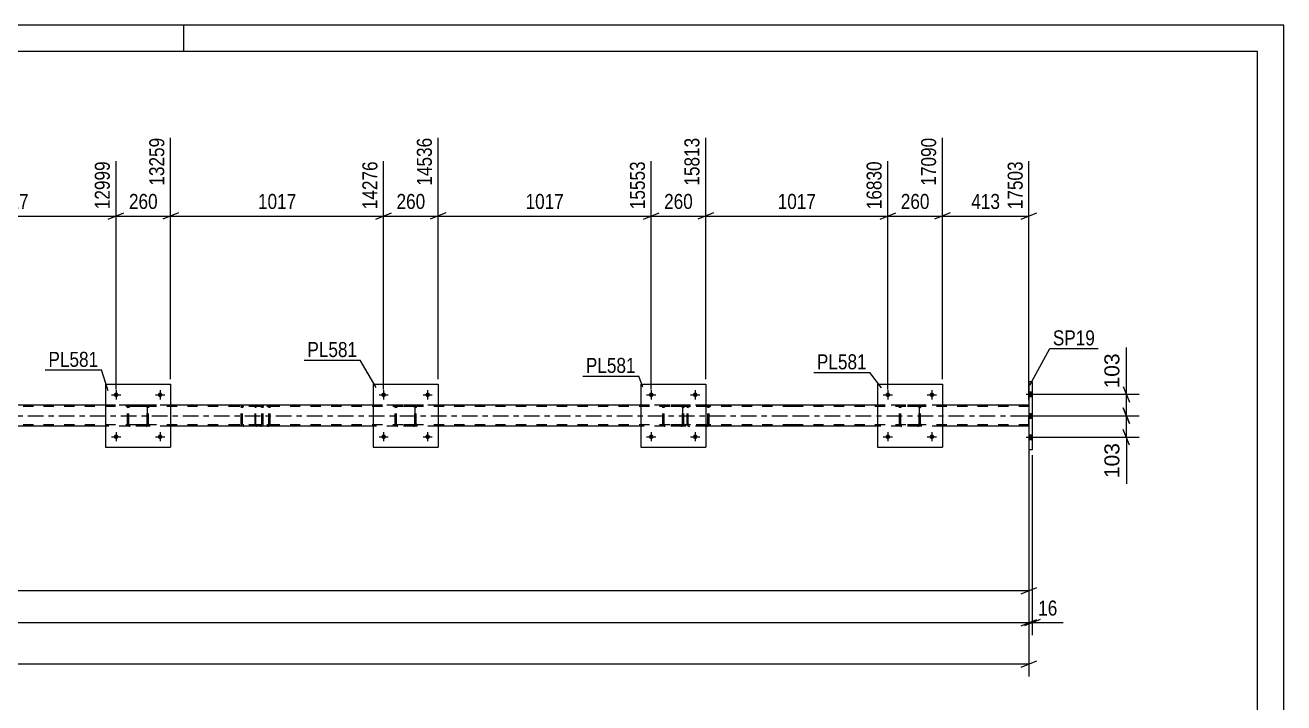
# Model space of a CAD drawing. Header units: millimetres. Extents: x -111 to 730, y -402 to 192.
# Drawn here: x 489.9 to 730.2, y 62.4 to 191.7 of the extents above; entities that cross this region are included whole.
import ezdxf

# ---------------------------------------------------------------- set-up
doc = ezdxf.new("R2010")
doc.units = ezdxf.units.MM
doc.linetypes.add('DXK_LINE_DOT2', pattern=[3.9198, 1.9599, -1.9599])
doc.linetypes.add('DXK_LINE_DOT3', pattern=[5.9187, 2.979, -0.9799, 0.9799, -0.9799])
doc.styles.add('Arial', font='ARIAL.TTF', dxfattribs={"height": 0.2})
doc.styles.add('Arial Narrow', font='ARIALN.TTF', dxfattribs={"height": 0.2})

# ---------------------------------------------------------------- blocks, each defined once
blk = doc.blocks.new('Unknown-200059755-1133')
at = {"color": 5, "linetype": 'Continuous'}
for p, q in [((730.15, 191.75), (-110.85, 191.75)), ((520.15, 186.75), (520.15, 191.75)), ((730.15, -402.25), (730.15, 191.75)), ((725.15, 186.75), (-105.85, 186.75)), ((725.15, -397.25), (725.15, 186.75))]:
    blk.add_line(p, q, dxfattribs=at)
blk = doc.blocks.new('Bolt-200059755-6669 - 6667')
at = {"linetype": 'Continuous'}
for points in [[(507.67, 121.19, -1), (506.79, 121.19, -1)], [(516.07, 121.19, -1), (515.19, 121.19, -1)]]:
    blk.add_hatch(color=1, dxfattribs=at).paths.add_polyline_path(points)
at = {"color": 1, "linetype": 'Continuous'}
for p, q in [((506.35, 121.19), (508.11, 121.19)), ((507.23, 122.07), (507.23, 120.31)), ((514.75, 121.19), (516.51, 121.19)), ((515.63, 122.07), (515.63, 120.31))]:
    blk.add_line(p, q, dxfattribs=at)
blk = doc.blocks.new('Bolt-200059755-6670 - 6667')
at = {"linetype": 'Continuous'}
for points in [[(507.67, 113.19, -1), (506.79, 113.19, -1)], [(516.07, 113.19, -1), (515.19, 113.19, -1)]]:
    blk.add_hatch(color=1, dxfattribs=at).paths.add_polyline_path(points)
at = {"color": 1, "linetype": 'Continuous'}
for p, q in [((506.35, 113.19), (508.11, 113.19)), ((507.23, 114.07), (507.23, 112.31)), ((514.75, 113.19), (516.51, 113.19)), ((515.63, 114.07), (515.63, 112.31))]:
    blk.add_line(p, q, dxfattribs=at)
blk = doc.blocks.new('Bolt-200059755-6673 - 6667')
at = {"linetype": 'Continuous'}
for points in [[(655.01, 121.19, -1), (654.13, 121.19, -1)], [(663.41, 121.19, -1), (662.53, 121.19, -1)]]:
    blk.add_hatch(color=1, dxfattribs=at).paths.add_polyline_path(points)
at = {"color": 1, "linetype": 'Continuous'}
for p, q in [((653.69, 121.19), (655.45, 121.19)), ((654.57, 122.07), (654.57, 120.31)), ((662.09, 121.19), (663.85, 121.19)), ((662.97, 122.07), (662.97, 120.31))]:
    blk.add_line(p, q, dxfattribs=at)
blk = doc.blocks.new('Bolt-200059755-6674 - 6667')
at = {"linetype": 'Continuous'}
for points in [[(655.01, 113.19, -1), (654.13, 113.19, -1)], [(663.41, 113.19, -1), (662.53, 113.19, -1)]]:
    blk.add_hatch(color=1, dxfattribs=at).paths.add_polyline_path(points)
at = {"color": 1, "linetype": 'Continuous'}
for p, q in [((653.69, 113.19), (655.45, 113.19)), ((654.57, 114.07), (654.57, 112.31)), ((662.09, 113.19), (663.85, 113.19)), ((662.97, 114.07), (662.97, 112.31))]:
    blk.add_line(p, q, dxfattribs=at)
blk = doc.blocks.new('Bolt-200059755-6675 - 6667')
at = {"linetype": 'Continuous'}
for points in [[(609.83, 121.19, -1), (608.95, 121.19, -1)], [(618.23, 121.19, -1), (617.35, 121.19, -1)]]:
    blk.add_hatch(color=1, dxfattribs=at).paths.add_polyline_path(points)
at = {"color": 1, "linetype": 'Continuous'}
for p, q in [((608.51, 121.19), (610.27, 121.19)), ((609.39, 122.07), (609.39, 120.31)), ((616.91, 121.19), (618.67, 121.19)), ((617.79, 122.07), (617.79, 120.31))]:
    blk.add_line(p, q, dxfattribs=at)
blk = doc.blocks.new('Bolt-200059755-6676 - 6667')
at = {"linetype": 'Continuous'}
for points in [[(609.83, 113.19, -1), (608.95, 113.19, -1)], [(618.23, 113.19, -1), (617.35, 113.19, -1)]]:
    blk.add_hatch(color=1, dxfattribs=at).paths.add_polyline_path(points)
at = {"color": 1, "linetype": 'Continuous'}
for p, q in [((608.51, 113.19), (610.27, 113.19)), ((609.39, 114.07), (609.39, 112.31)), ((616.91, 113.19), (618.67, 113.19)), ((617.79, 114.07), (617.79, 112.31))]:
    blk.add_line(p, q, dxfattribs=at)
blk = doc.blocks.new('Bolt-200059755-6677 - 6667')
at = {"linetype": 'Continuous'}
for points in [[(558.75, 121.19, -1), (557.87, 121.19, -1)], [(567.15, 121.19, -1), (566.27, 121.19, -1)]]:
    blk.add_hatch(color=1, dxfattribs=at).paths.add_polyline_path(points)
at = {"color": 1, "linetype": 'Continuous'}
for p, q in [((557.43, 121.19), (559.19, 121.19)), ((558.31, 122.07), (558.31, 120.31)), ((565.83, 121.19), (567.59, 121.19)), ((566.71, 122.07), (566.71, 120.31))]:
    blk.add_line(p, q, dxfattribs=at)
blk = doc.blocks.new('Bolt-200059755-6678 - 6667')
at = {"linetype": 'Continuous'}
for points in [[(558.75, 113.19, -1), (557.87, 113.19, -1)], [(567.15, 113.19, -1), (566.27, 113.19, -1)]]:
    blk.add_hatch(color=1, dxfattribs=at).paths.add_polyline_path(points)
at = {"color": 1, "linetype": 'Continuous'}
for p, q in [((557.43, 113.19), (559.19, 113.19)), ((558.31, 114.07), (558.31, 112.31)), ((565.83, 113.19), (567.59, 113.19)), ((566.71, 114.07), (566.71, 112.31))]:
    blk.add_line(p, q, dxfattribs=at)
blk = doc.blocks.new('Part-200059755-6699 - 6667')
at = {"color": 2, "linetype": 'Continuous'}
for p, q in [((505.23, 123.19), (505.23, 111.19)), ((505.23, 123.19), (517.63, 123.19)), ((517.63, 123.19), (517.63, 111.19)), ((505.23, 111.19), (517.63, 111.19))]:
    blk.add_line(p, q, dxfattribs=at)
blk = doc.blocks.new('Part-200059755-6700 - 6667')
at = {"color": 7, "linetype": 'DXK_LINE_DOT2'}
for p, q in [((509.43, 118.71), (509.47, 118.89)), ((509.47, 118.89), (509.43, 118.71)), ((509.43, 115.67), (509.43, 118.71)), ((509.43, 115.67), (509.43, 118.71)), ((509.67, 118.71), (509.69, 118.8)), ((509.67, 115.67), (509.67, 118.71)), ((509.67, 115.67), (509.67, 118.71)), ((509.69, 118.8), (509.74, 118.88)), ((509.73, 119.15), (509.91, 119.19)), ((509.91, 119.19), (509.73, 119.15)), ((509.74, 118.88), (509.82, 118.93)), ((509.82, 118.93), (509.91, 118.95)), ((512.95, 119.19), (509.91, 119.19)), ((512.95, 118.95), (509.91, 118.95)), ((512.95, 119.19), (513.14, 119.15)), ((513.14, 119.15), (512.95, 119.19)), ((512.95, 118.95), (513.04, 118.93)), ((513.04, 118.93), (513.12, 118.88)), ((513.12, 118.88), (513.17, 118.8)), ((513.17, 118.8), (513.19, 118.71)), ((513.19, 115.67), (513.19, 118.71)), ((513.19, 118.71), (513.19, 115.67)), ((513.4, 118.89), (513.43, 118.71)), ((513.43, 118.71), (513.4, 118.89)), ((513.43, 115.67), (513.43, 118.71)), ((513.43, 115.67), (513.43, 118.71)), ((509.47, 115.48), (509.43, 115.67)), ((509.43, 115.67), (509.47, 115.48)), ((509.69, 115.57), (509.67, 115.67)), ((509.74, 115.5), (509.69, 115.57)), ((509.82, 115.44), (509.74, 115.5)), ((509.91, 115.43), (509.82, 115.44)), ((512.95, 115.43), (509.91, 115.43)), ((513.04, 115.44), (512.95, 115.43)), ((513.12, 115.5), (513.04, 115.44)), ((513.17, 115.57), (513.12, 115.5)), ((513.19, 115.67), (513.17, 115.57)), ((513.43, 115.67), (513.4, 115.48)), ((513.4, 115.48), (513.43, 115.67)), ((509.91, 115.19), (509.73, 115.22)), ((509.73, 115.22), (509.91, 115.19)), ((512.95, 115.19), (509.91, 115.19)), ((513.14, 115.22), (512.95, 115.19)), ((512.95, 115.19), (513.14, 115.22))]:
    blk.add_line(p, q, dxfattribs=at)
at = {"color": 7, "linetype": 'DXK_LINE_DOT3'}
blk.add_line((511.43, 117.19), (511.43, 117.19), dxfattribs=at)
at = {"color": 7, "linetype": 'DXK_LINE_DOT2'}
for centre, start, end in [((509.91, 118.71), 112.5, 157.5), ((509.91, 118.71), 112.5, 157.5), ((512.95, 118.71), 22.5, 67.5), ((512.95, 118.71), 22.5, 67.5), ((509.91, 115.67), 202.5, 247.5), ((509.91, 115.67), 202.5, 247.5), ((512.95, 115.67), 292.5, 337.5), ((512.95, 115.67), 292.5, 337.5)]:
    blk.add_arc(centre, 0.48, start, end, dxfattribs=at)
blk = doc.blocks.new('Part-200059755-6713 - 6667')
at = {"color": 2, "linetype": 'Continuous'}
for p, q in [((652.57, 123.19), (652.57, 111.19)), ((652.57, 123.19), (664.97, 123.19)), ((664.97, 123.19), (664.97, 111.19)), ((652.57, 111.19), (664.97, 111.19))]:
    blk.add_line(p, q, dxfattribs=at)
blk = doc.blocks.new('Part-200059755-6714 - 6667')
at = {"color": 7, "linetype": 'DXK_LINE_DOT2'}
for p, q in [((656.77, 118.71), (656.81, 118.89)), ((656.81, 118.89), (656.77, 118.71)), ((656.77, 115.67), (656.77, 118.71)), ((656.77, 115.67), (656.77, 118.71)), ((657.01, 118.71), (657.03, 118.8)), ((657.01, 115.67), (657.01, 118.71)), ((657.01, 115.67), (657.01, 118.71)), ((657.03, 118.8), (657.08, 118.88)), ((657.07, 119.15), (657.25, 119.19)), ((657.25, 119.19), (657.07, 119.15)), ((657.08, 118.88), (657.16, 118.93)), ((657.16, 118.93), (657.25, 118.95)), ((660.29, 119.19), (657.25, 119.19)), ((660.29, 118.95), (657.25, 118.95)), ((660.29, 119.19), (660.48, 119.15)), ((660.48, 119.15), (660.29, 119.19)), ((660.29, 118.95), (660.39, 118.93)), ((660.39, 118.93), (660.46, 118.88)), ((660.46, 118.88), (660.52, 118.8)), ((660.52, 118.8), (660.53, 118.71)), ((660.53, 115.67), (660.53, 118.71)), ((660.53, 118.71), (660.53, 115.67)), ((660.74, 118.89), (660.77, 118.71)), ((660.77, 118.71), (660.74, 118.89)), ((660.77, 115.67), (660.77, 118.71)), ((660.77, 115.67), (660.77, 118.71)), ((656.81, 115.48), (656.77, 115.67)), ((656.77, 115.67), (656.81, 115.48)), ((657.03, 115.57), (657.01, 115.67)), ((657.08, 115.5), (657.03, 115.57)), ((657.16, 115.44), (657.08, 115.5)), ((657.25, 115.43), (657.16, 115.44)), ((660.29, 115.43), (657.25, 115.43)), ((660.39, 115.44), (660.29, 115.43)), ((660.46, 115.5), (660.39, 115.44)), ((660.52, 115.57), (660.46, 115.5)), ((660.53, 115.67), (660.52, 115.57)), ((660.77, 115.67), (660.74, 115.48)), ((660.74, 115.48), (660.77, 115.67)), ((657.25, 115.19), (657.07, 115.22)), ((657.07, 115.22), (657.25, 115.19)), ((660.29, 115.19), (657.25, 115.19)), ((660.48, 115.22), (660.29, 115.19)), ((660.29, 115.19), (660.48, 115.22))]:
    blk.add_line(p, q, dxfattribs=at)
at = {"color": 7, "linetype": 'DXK_LINE_DOT3'}
blk.add_line((658.77, 117.19), (658.77, 117.19), dxfattribs=at)
at = {"color": 7, "linetype": 'DXK_LINE_DOT2'}
for centre, start, end in [((657.25, 118.71), 112.5, 157.5), ((657.25, 118.71), 112.5, 157.5), ((660.29, 118.71), 22.5, 67.5), ((660.29, 118.71), 22.5, 67.5), ((657.25, 115.67), 202.5, 247.5), ((657.25, 115.67), 202.5, 247.5), ((660.29, 115.67), 292.5, 337.5), ((660.29, 115.67), 292.5, 337.5)]:
    blk.add_arc(centre, 0.48, start, end, dxfattribs=at)
blk = doc.blocks.new('Part-200059755-6719 - 6667')
at = {"color": 2, "linetype": 'Continuous'}
for p, q in [((607.39, 123.19), (607.39, 111.19)), ((607.39, 123.19), (619.79, 123.19)), ((619.79, 123.19), (619.79, 111.19)), ((607.39, 111.19), (619.79, 111.19))]:
    blk.add_line(p, q, dxfattribs=at)
blk = doc.blocks.new('Part-200059755-6720 - 6667')
at = {"color": 7, "linetype": 'DXK_LINE_DOT2'}
for p, q in [((611.59, 118.71), (611.63, 118.89)), ((611.63, 118.89), (611.59, 118.71)), ((611.59, 115.67), (611.59, 118.71)), ((611.59, 115.67), (611.59, 118.71)), ((611.83, 118.71), (611.85, 118.8)), ((611.83, 115.67), (611.83, 118.71)), ((611.83, 115.67), (611.83, 118.71)), ((611.85, 118.8), (611.9, 118.88)), ((611.89, 119.15), (612.07, 119.19)), ((612.07, 119.19), (611.89, 119.15)), ((611.9, 118.88), (611.98, 118.93)), ((611.98, 118.93), (612.07, 118.95)), ((615.11, 119.19), (612.07, 119.19)), ((615.11, 118.95), (612.07, 118.95)), ((615.11, 119.19), (615.3, 119.15)), ((615.3, 119.15), (615.11, 119.19)), ((615.11, 118.95), (615.21, 118.93)), ((615.21, 118.93), (615.28, 118.88)), ((615.28, 118.88), (615.34, 118.8)), ((615.34, 118.8), (615.35, 118.71)), ((615.35, 115.67), (615.35, 118.71)), ((615.35, 118.71), (615.35, 115.67)), ((615.56, 118.89), (615.59, 118.71)), ((615.59, 118.71), (615.56, 118.89)), ((615.59, 115.67), (615.59, 118.71)), ((615.59, 115.67), (615.59, 118.71)), ((611.63, 115.48), (611.59, 115.67)), ((611.59, 115.67), (611.63, 115.48)), ((611.85, 115.57), (611.83, 115.67)), ((611.9, 115.5), (611.85, 115.57)), ((611.98, 115.44), (611.9, 115.5)), ((612.07, 115.43), (611.98, 115.44)), ((615.11, 115.43), (612.07, 115.43)), ((615.21, 115.44), (615.11, 115.43)), ((615.28, 115.5), (615.21, 115.44)), ((615.34, 115.57), (615.28, 115.5)), ((615.35, 115.67), (615.34, 115.57)), ((615.59, 115.67), (615.56, 115.48)), ((615.56, 115.48), (615.59, 115.67)), ((612.07, 115.19), (611.89, 115.22)), ((611.89, 115.22), (612.07, 115.19)), ((615.11, 115.19), (612.07, 115.19)), ((615.3, 115.22), (615.11, 115.19)), ((615.11, 115.19), (615.3, 115.22))]:
    blk.add_line(p, q, dxfattribs=at)
at = {"color": 7, "linetype": 'DXK_LINE_DOT3'}
blk.add_line((613.59, 117.19), (613.59, 117.19), dxfattribs=at)
at = {"color": 7, "linetype": 'DXK_LINE_DOT2'}
for centre, start, end in [((612.07, 118.71), 112.5, 157.5), ((612.07, 118.71), 112.5, 157.5), ((615.11, 118.71), 22.5, 67.5), ((615.11, 118.71), 22.5, 67.5), ((612.07, 115.67), 202.5, 247.5), ((612.07, 115.67), 202.5, 247.5), ((615.11, 115.67), 292.5, 337.5), ((615.11, 115.67), 292.5, 337.5)]:
    blk.add_arc(centre, 0.48, start, end, dxfattribs=at)
blk = doc.blocks.new('Part-200059755-6725 - 6667')
at = {"color": 2, "linetype": 'Continuous'}
for p, q in [((556.31, 123.19), (556.31, 111.19)), ((556.31, 123.19), (568.71, 123.19)), ((568.71, 123.19), (568.71, 111.19)), ((556.31, 111.19), (568.71, 111.19))]:
    blk.add_line(p, q, dxfattribs=at)
blk = doc.blocks.new('Part-200059755-6726 - 6667')
at = {"color": 7, "linetype": 'DXK_LINE_DOT2'}
for p, q in [((560.51, 118.71), (560.55, 118.89)), ((560.55, 118.89), (560.51, 118.71)), ((560.51, 115.67), (560.51, 118.71)), ((560.51, 115.67), (560.51, 118.71)), ((560.75, 118.71), (560.77, 118.8)), ((560.75, 115.67), (560.75, 118.71)), ((560.75, 115.67), (560.75, 118.71)), ((560.77, 118.8), (560.82, 118.88)), ((560.81, 119.15), (560.99, 119.19)), ((560.99, 119.19), (560.81, 119.15)), ((560.82, 118.88), (560.9, 118.93)), ((560.9, 118.93), (560.99, 118.95)), ((564.03, 119.19), (560.99, 119.19)), ((564.03, 118.95), (560.99, 118.95)), ((564.03, 119.19), (564.22, 119.15)), ((564.22, 119.15), (564.03, 119.19)), ((564.03, 118.95), (564.13, 118.93)), ((564.13, 118.93), (564.2, 118.88)), ((564.2, 118.88), (564.26, 118.8)), ((564.26, 118.8), (564.27, 118.71)), ((564.27, 115.67), (564.27, 118.71)), ((564.27, 118.71), (564.27, 115.67)), ((564.48, 118.89), (564.51, 118.71)), ((564.51, 118.71), (564.48, 118.89)), ((564.51, 115.67), (564.51, 118.71)), ((564.51, 115.67), (564.51, 118.71)), ((560.55, 115.48), (560.51, 115.67)), ((560.51, 115.67), (560.55, 115.48)), ((560.77, 115.57), (560.75, 115.67)), ((560.82, 115.5), (560.77, 115.57)), ((560.9, 115.44), (560.82, 115.5)), ((560.99, 115.43), (560.9, 115.44)), ((564.03, 115.43), (560.99, 115.43)), ((564.13, 115.44), (564.03, 115.43)), ((564.2, 115.5), (564.13, 115.44)), ((564.26, 115.57), (564.2, 115.5)), ((564.27, 115.67), (564.26, 115.57)), ((564.51, 115.67), (564.48, 115.48)), ((564.48, 115.48), (564.51, 115.67)), ((560.99, 115.19), (560.81, 115.22)), ((560.81, 115.22), (560.99, 115.19)), ((564.03, 115.19), (560.99, 115.19)), ((564.22, 115.22), (564.03, 115.19)), ((564.03, 115.19), (564.22, 115.22))]:
    blk.add_line(p, q, dxfattribs=at)
at = {"color": 7, "linetype": 'DXK_LINE_DOT3'}
blk.add_line((562.51, 117.19), (562.51, 117.19), dxfattribs=at)
at = {"color": 7, "linetype": 'DXK_LINE_DOT2'}
for centre, start, end in [((560.99, 118.71), 112.5, 157.5), ((560.99, 118.71), 112.5, 157.5), ((564.03, 118.71), 22.5, 67.5), ((564.03, 118.71), 22.5, 67.5), ((560.99, 115.67), 202.5, 247.5), ((560.99, 115.67), 202.5, 247.5), ((564.03, 115.67), 292.5, 337.5), ((564.03, 115.67), 292.5, 337.5)]:
    blk.add_arc(centre, 0.48, start, end, dxfattribs=at)
blk = doc.blocks.new('Part-200059755-6801 - 6667')
at = {"color": 7, "linetype": 'DXK_LINE_DOT2'}
for p, q in [((533.81, 118.89), (533.79, 118.71)), ((533.79, 115.67), (533.79, 118.71)), ((533.87, 119.05), (533.81, 118.89)), ((533.96, 119.15), (533.87, 119.05)), ((533.93, 118.71), (533.94, 118.8)), ((533.93, 115.67), (533.93, 118.71)), ((533.94, 118.8), (533.97, 118.88)), ((534.06, 119.19), (533.96, 119.15)), ((533.97, 118.88), (534.01, 118.93)), ((534.01, 118.93), (534.06, 118.95)), ((538, 119.19), (534.06, 119.19)), ((538, 118.95), (534.06, 118.95)), ((535.34, 119.19), (535.34, 118.95)), ((536.35, 119.15), (536.16, 119.19)), ((536.16, 118.95), (536.25, 118.93)), ((536.25, 118.93), (536.33, 118.88)), ((536.33, 118.88), (536.39, 118.8)), ((536.39, 118.8), (536.41, 118.71)), ((536.41, 115.67), (536.41, 118.71)), ((536.62, 118.88), (536.62, 118.89)), ((536.66, 118.71), (536.62, 118.88)), ((536.66, 115.67), (536.66, 118.71)), ((533.79, 115.67), (533.81, 115.48)), ((533.81, 115.48), (533.87, 115.33)), ((533.94, 115.57), (533.93, 115.67)), ((533.97, 115.5), (533.94, 115.57)), ((534.01, 115.44), (533.97, 115.5)), ((534.06, 115.43), (534.01, 115.44)), ((538, 115.43), (534.06, 115.43)), ((535.34, 115.19), (535.34, 115.43)), ((536.25, 115.44), (536.16, 115.43)), ((536.33, 115.5), (536.25, 115.44)), ((536.39, 115.57), (536.33, 115.5)), ((536.41, 115.67), (536.39, 115.57)), ((536.62, 115.48), (536.66, 115.67)), ((533.87, 115.33), (533.96, 115.22)), ((533.96, 115.22), (534.06, 115.19)), ((538, 115.19), (534.06, 115.19)), ((536.16, 115.19), (536.35, 115.22))]:
    blk.add_line(p, q, dxfattribs=at)
for centre, start, end in [((536.17, 118.69), 23.8494, 68.8059), ((536.17, 115.68), 291.1941, 336.1506)]:
    blk.add_arc(centre, 0.492, start, end, dxfattribs=at)
blk = doc.blocks.new('Part-200059755-6808 - 6667')
at = {"color": 2, "linetype": 'Continuous'}
for p, q in [((682.14, 123.69), (681.5, 123.69)), ((681.5, 123.69), (681.5, 110.69)), ((682.14, 123.69), (682.14, 110.69)), ((682.14, 110.69), (681.5, 110.69))]:
    blk.add_line(p, q, dxfattribs=at)
blk = doc.blocks.new('Part-200059755-6882 - 6667')
at = {"color": 7, "linetype": 'DXK_LINE_DOT2'}
for p, q in [((636.47, 118.95), (-12.71, 118.95)), ((636.47, 119.19), (-0.89, 119.19)), ((517.63, 119.19), (505.23, 119.19)), ((568.71, 119.19), (556.31, 119.19)), ((619.79, 119.19), (607.39, 119.19)), ((681.5, 119.19), (636.57, 119.19)), ((681.5, 118.95), (636.57, 118.95)), ((664.97, 119.19), (652.57, 119.19)), ((681.5, 115.19), (681.5, 119.19)), ((636.47, 115.43), (-12.71, 115.43)), ((681.5, 115.43), (636.57, 115.43)), ((517.63, 115.19), (505.23, 115.19)), ((568.71, 115.19), (556.31, 115.19)), ((619.79, 115.19), (607.39, 115.19)), ((664.97, 115.19), (652.57, 115.19))]:
    blk.add_line(p, q, dxfattribs=at)
at = {"color": 2, "linetype": 'Continuous'}
for p, q in [((505.23, 119.19), (466.55, 119.19)), ((556.31, 119.19), (517.63, 119.19)), ((607.39, 119.19), (568.71, 119.19)), ((636.47, 119.19), (619.79, 119.19)), ((652.57, 119.19), (636.57, 119.19)), ((681.5, 119.19), (664.97, 119.19)), ((505.23, 115.19), (466.55, 115.19)), ((556.31, 115.19), (517.63, 115.19)), ((607.39, 115.19), (568.71, 115.19)), ((636.47, 115.19), (619.79, 115.19)), ((652.57, 115.19), (636.57, 115.19)), ((681.5, 115.19), (664.97, 115.19))]:
    blk.add_line(p, q, dxfattribs=at)
at = {"color": 7, "linetype": 'DXK_LINE_DOT3'}
for p, q in [((-12.71, 117.19), (636.47, 117.19)), ((636.57, 117.19), (681.5, 117.19))]:
    blk.add_line(p, q, dxfattribs=at)
blk = doc.blocks.new('Part-200059755-6900 - 6667')
at = {"color": 7, "linetype": 'DXK_LINE_DOT2'}
for p, q in [((619.96, 119.19), (614.57, 119.19)), ((619.96, 118.95), (614.57, 118.95)), ((616.25, 118.88), (616.22, 118.71)), ((616.22, 115.67), (616.22, 118.71)), ((616.26, 118.89), (616.25, 118.88)), ((616.47, 118.71), (616.49, 118.8)), ((616.47, 115.67), (616.47, 118.71)), ((616.49, 118.8), (616.55, 118.88)), ((616.73, 119.19), (616.53, 119.15)), ((616.55, 118.88), (616.63, 118.93)), ((616.63, 118.93), (616.73, 118.95)), ((620.16, 119.15), (619.96, 119.19)), ((619.96, 118.95), (620.06, 118.93)), ((620.06, 118.93), (620.14, 118.88)), ((620.14, 118.88), (620.2, 118.8)), ((620.2, 118.8), (620.22, 118.71)), ((620.22, 115.67), (620.22, 118.71)), ((620.44, 118.88), (620.44, 118.89)), ((620.47, 118.71), (620.44, 118.88)), ((620.47, 115.67), (620.47, 118.71)), ((619.96, 115.43), (614.57, 115.43)), ((616.22, 115.67), (616.26, 115.48)), ((616.49, 115.57), (616.47, 115.67)), ((616.55, 115.5), (616.49, 115.57)), ((616.63, 115.44), (616.55, 115.5)), ((616.73, 115.43), (616.63, 115.44)), ((620.06, 115.44), (619.96, 115.43)), ((620.14, 115.5), (620.06, 115.44)), ((620.2, 115.57), (620.14, 115.5)), ((620.22, 115.67), (620.2, 115.57)), ((620.44, 115.48), (620.47, 115.67)), ((619.96, 115.19), (614.57, 115.19)), ((616.53, 115.22), (616.73, 115.19)), ((619.96, 115.19), (620.16, 115.22))]:
    blk.add_line(p, q, dxfattribs=at)
for centre, start, end in [((616.71, 118.69), 110.7583, 155.68), ((619.98, 118.69), 24.32, 69.2417), ((616.71, 115.69), 204.32, 249.2417), ((619.98, 115.69), 290.7583, 335.68)]:
    blk.add_arc(centre, 0.496, start, end, dxfattribs=at)
blk = doc.blocks.new('Part-200059755-6901 - 6667')
at = {"color": 7, "linetype": 'DXK_LINE_DOT2'}
for p, q in [((534.83, 119.19), (529.44, 119.19)), ((534.83, 118.95), (529.44, 118.95)), ((531.12, 118.88), (531.08, 118.71)), ((531.08, 115.67), (531.08, 118.71)), ((531.12, 118.89), (531.12, 118.88)), ((531.34, 118.71), (531.36, 118.8)), ((531.34, 115.67), (531.34, 118.71)), ((531.36, 118.8), (531.41, 118.88)), ((531.59, 119.19), (531.4, 119.15)), ((531.41, 118.88), (531.5, 118.93)), ((531.5, 118.93), (531.59, 118.95)), ((535.02, 119.15), (534.83, 119.19)), ((534.83, 118.95), (534.93, 118.93)), ((534.93, 118.93), (535.01, 118.88)), ((535.01, 118.88), (535.07, 118.8)), ((535.07, 118.8), (535.08, 118.71)), ((535.08, 115.67), (535.08, 118.71)), ((535.3, 118.88), (535.3, 118.89)), ((535.34, 118.71), (535.3, 118.88)), ((535.34, 115.67), (535.34, 118.71)), ((534.83, 115.43), (529.44, 115.43)), ((531.08, 115.67), (531.12, 115.48)), ((531.36, 115.57), (531.34, 115.67)), ((531.41, 115.5), (531.36, 115.57)), ((531.5, 115.44), (531.41, 115.5)), ((531.59, 115.43), (531.5, 115.44)), ((534.93, 115.44), (534.83, 115.43)), ((535.01, 115.5), (534.93, 115.44)), ((535.07, 115.57), (535.01, 115.5)), ((535.08, 115.67), (535.07, 115.57)), ((535.3, 115.48), (535.34, 115.67)), ((534.83, 115.19), (529.44, 115.19)), ((531.4, 115.22), (531.59, 115.19)), ((534.83, 115.19), (535.02, 115.22))]:
    blk.add_line(p, q, dxfattribs=at)
for centre, start, end in [((531.57, 118.69), 110.7583, 155.68), ((534.85, 118.69), 24.32, 69.2417), ((531.57, 115.69), 204.32, 249.2417), ((534.85, 115.69), 290.7583, 335.68)]:
    blk.add_arc(centre, 0.496, start, end, dxfattribs=at)
blk = doc.blocks.new('Bolt-200059755-6940 - 6667')
at = {"linetype": 'Continuous'}
for points in [[(682.14, 120.85), (682.14, 121.73), (681.5, 121.73), (681.5, 120.85)], [(682.14, 120.85), (682.14, 121.73), (681.5, 121.73), (681.5, 120.85)], [(682.14, 120.85), (682.14, 121.73), (681.5, 121.73), (681.5, 120.85)], [(682.14, 116.73), (682.14, 117.61), (681.5, 117.61), (681.5, 116.73)], [(682.14, 116.73), (682.14, 117.61), (681.5, 117.61), (681.5, 116.73)], [(682.14, 112.65), (682.14, 113.53), (681.5, 113.53), (681.5, 112.65)], [(682.14, 112.65), (682.14, 113.53), (681.5, 113.53), (681.5, 112.65)], [(682.14, 112.65), (682.14, 113.53), (681.5, 113.53), (681.5, 112.65)]]:
    blk.add_hatch(color=1, dxfattribs=at).paths.add_polyline_path(points)
at = {"color": 1, "linetype": 'Continuous'}
for p, q in [((680.98, 121.29), (684.3, 121.29)), ((680.98, 121.29), (684.3, 121.29)), ((680.98, 121.29), (684.3, 121.29)), ((681.5, 121.73), (682.14, 121.73)), ((681.5, 121.73), (682.14, 121.73)), ((681.5, 121.73), (682.14, 121.73)), ((681.5, 120.85), (682.14, 120.85)), ((681.5, 120.85), (682.14, 120.85)), ((681.5, 120.85), (682.14, 120.85)), ((680.98, 117.17), (684.3, 117.17)), ((680.98, 117.17), (684.3, 117.17)), ((681.5, 117.61), (682.14, 117.61)), ((681.5, 117.61), (682.14, 117.61)), ((681.5, 116.73), (682.14, 116.73)), ((681.5, 116.73), (682.14, 116.73)), ((680.98, 113.09), (684.3, 113.09)), ((680.98, 113.09), (684.3, 113.09)), ((680.98, 113.09), (684.3, 113.09)), ((681.5, 113.53), (682.14, 113.53)), ((681.5, 113.53), (682.14, 113.53)), ((681.5, 113.53), (682.14, 113.53)), ((681.5, 112.65), (682.14, 112.65)), ((681.5, 112.65), (682.14, 112.65)), ((681.5, 112.65), (682.14, 112.65))]:
    blk.add_line(p, q, dxfattribs=at)
blk = doc.blocks.new('StraightDimension-200059755-11273 - 6667')
at = {"color": 7, "linetype": 'Continuous'}
for p, q in [((681.5, 109.69), (681.5, 75.3)), ((682.14, 109.69), (682.14, 75.3)), ((680, 77.1), (683, 78.3)), ((683.64, 78.3), (680.64, 77.1)), ((681.5, 77.7), (682.14, 77.7))]:
    blk.add_line(p, q, dxfattribs=at)
at = {"color": 0}
blk.add_wipeout([(687.52, 78.45), (687.52, 82.65), (682.66, 82.65), (682.66, 78.45)], dxfattribs=at)
at = {"color": 7, "linetype": 'Continuous'}
blk.add_line((682.14, 77.7), (688.05, 77.7), dxfattribs=at)
blk.add_line((682.14, 77.7), (688.05, 77.7), dxfattribs=at)
at = {"color": 3, "style": 'Arial Narrow'}
blk.add_text('16', height=2.863, dxfattribs=at).set_placement((683.26, 79.05))
blk = doc.blocks.new('StraightDimension-200059755-17739 - 6667')
at = {"color": 7, "linetype": 'Continuous'}
for p, q in [((568.71, 124.19), (568.71, 170.26)), ((558.31, 122.19), (558.31, 165.76)), ((556.81, 154.72), (559.81, 155.92)), ((558.31, 155.32), (568.71, 155.32)), ((570.21, 155.92), (567.21, 154.72))]:
    blk.add_line(p, q, dxfattribs=at)
at = {"color": 0}
blk.add_wipeout([(566.86, 156.07), (566.86, 160.27), (560.17, 160.27), (560.17, 156.07)], dxfattribs=at)
at = {"color": 0, "linetype": 'Continuous'}
blk.add_wipeout([(568.11, 170.86), (563.91, 170.86), (563.91, 160.52), (568.11, 160.52)], dxfattribs=at)
at = {"color": 3, "linetype": 'Continuous', "style": 'Arial Narrow'}
blk.add_text('14536', height=2.863, rotation=90.0002, dxfattribs=at).set_placement((567.51, 161.12))
at = {"color": 3, "style": 'Arial Narrow'}
blk.add_text('260', height=2.863, dxfattribs=at).set_placement((560.77, 156.67))
blk = doc.blocks.new('StraightDimension-200059755-7001 - 6667')
at = {"color": 7, "linetype": 'Continuous'}
for p, q in [((699.51, 118.69), (700.71, 115.69)), ((683.66, 117.19), (702.51, 117.19)), ((700.11, 113.09), (700.11, 117.19)), ((683.66, 113.09), (702.51, 113.09)), ((700.71, 111.59), (699.51, 114.59))]:
    blk.add_line(p, q, dxfattribs=at)
at = {"color": 0}
blk.add_wipeout([(699.36, 112.56), (695.16, 112.56), (695.16, 104.69), (699.36, 104.69)], dxfattribs=at)
at = {"color": 7, "linetype": 'Continuous'}
blk.add_line((700.11, 113.09), (700.11, 104.17), dxfattribs=at)
blk.add_line((700.11, 113.09), (700.11, 104.17), dxfattribs=at)
at = {"color": 3, "style": 'Arial'}
blk.add_text('103', height=2.865, rotation=90.0002, dxfattribs=at).set_placement((698.76, 105.29))
blk = doc.blocks.new('StraightDimension-200059755-7011 - 6667')
at = {"color": 7, "linetype": 'Continuous'}
for p, q in [((699.51, 122.79), (700.71, 119.79)), ((683.86, 121.29), (702.51, 121.29)), ((700.11, 117.19), (700.11, 121.29)), ((700.71, 115.69), (699.51, 118.69)), ((683.66, 117.19), (702.51, 117.19))]:
    blk.add_line(p, q, dxfattribs=at)
at = {"color": 0}
blk.add_wipeout([(699.36, 129.68), (695.16, 129.68), (695.16, 121.81), (699.36, 121.81)], dxfattribs=at)
at = {"color": 7, "linetype": 'Continuous'}
blk.add_line((700.11, 121.29), (700.11, 130.21), dxfattribs=at)
blk.add_line((700.11, 121.29), (700.11, 130.21), dxfattribs=at)
at = {"color": 3, "style": 'Arial'}
blk.add_text('103', height=2.865, rotation=90.0002, dxfattribs=at).set_placement((698.76, 122.41))
blk = doc.blocks.new('StraightDimension-200059755-17737 - 6667')
at = {"color": 7, "linetype": 'Continuous'}
for p, q in [((619.79, 124.19), (619.79, 170.26)), ((609.39, 122.19), (609.39, 165.76)), ((607.89, 154.72), (610.89, 155.92)), ((609.39, 155.32), (619.79, 155.32)), ((621.29, 155.92), (618.29, 154.72))]:
    blk.add_line(p, q, dxfattribs=at)
at = {"color": 0}
blk.add_wipeout([(617.94, 156.07), (617.94, 160.27), (611.25, 160.27), (611.25, 156.07)], dxfattribs=at)
at = {"color": 0, "linetype": 'Continuous'}
blk.add_wipeout([(619.19, 170.86), (614.99, 170.86), (614.99, 160.52), (619.19, 160.52)], dxfattribs=at)
at = {"color": 3, "linetype": 'Continuous', "style": 'Arial Narrow'}
blk.add_text('15813', height=2.863, rotation=90.0002, dxfattribs=at).set_placement((618.59, 161.12))
at = {"color": 3, "style": 'Arial Narrow'}
blk.add_text('260', height=2.863, dxfattribs=at).set_placement((611.85, 156.67))
blk = doc.blocks.new('StraightDimension-200059755-7216 - 6667')
at = {"color": 7, "linetype": 'Continuous'}
for p, q in [((681.5, 109.69), (681.5, 67.42)), ((-13.35, 69.82), (681.5, 69.82)), ((680, 69.22), (683, 70.42))]:
    blk.add_line(p, q, dxfattribs=at)
blk = doc.blocks.new('StraightDimension-200059755-7362 - 6667')
at = {"color": 7, "linetype": 'Continuous'}
for p, q in [((681.5, 114.19), (681.5, 81.42)), ((680, 83.22), (683, 84.42)), ((104.41, 83.82), (681.5, 83.82))]:
    blk.add_line(p, q, dxfattribs=at)
blk = doc.blocks.new('StraightDimension-200059755-11274 - 6667')
at = {"color": 7, "linetype": 'Continuous'}
for p, q in [((681.5, 109.69), (681.5, 75.3)), ((-12.71, 77.7), (681.5, 77.7)), ((680, 77.1), (683, 78.3))]:
    blk.add_line(p, q, dxfattribs=at)
blk = doc.blocks.new('StraightDimension-200059755-17734 - 6667')
at = {"color": 7, "linetype": 'Continuous'}
for p, q in [((664.97, 124.19), (664.97, 170.26)), ((681.5, 120.19), (681.5, 165.76)), ((666.47, 155.92), (663.47, 154.72)), ((664.97, 155.32), (681.5, 155.32)), ((680, 154.72), (683, 155.92))]:
    blk.add_line(p, q, dxfattribs=at)
at = {"color": 0}
blk.add_wipeout([(676.58, 156.07), (676.58, 160.27), (669.89, 160.27), (669.89, 156.07)], dxfattribs=at)
at = {"color": 0, "linetype": 'Continuous'}
blk.add_wipeout([(680.9, 166.36), (676.7, 166.36), (676.7, 156.02), (680.9, 156.02)], dxfattribs=at)
at = {"color": 3, "linetype": 'Continuous', "style": 'Arial Narrow'}
blk.add_text('17503', height=2.863, rotation=90.0002, dxfattribs=at).set_placement((680.3, 156.62))
at = {"color": 3, "style": 'Arial Narrow'}
blk.add_text('413', height=2.863, dxfattribs=at).set_placement((670.49, 156.67))
blk = doc.blocks.new('StraightDimension-200059755-17735 - 6667')
at = {"color": 7, "linetype": 'Continuous'}
for p, q in [((664.97, 124.19), (664.97, 170.26)), ((654.57, 122.19), (654.57, 165.76)), ((653.07, 154.72), (656.07, 155.92)), ((654.57, 155.32), (664.97, 155.32)), ((666.47, 155.92), (663.47, 154.72))]:
    blk.add_line(p, q, dxfattribs=at)
at = {"color": 0}
blk.add_wipeout([(663.12, 156.07), (663.12, 160.27), (656.43, 160.27), (656.43, 156.07)], dxfattribs=at)
at = {"color": 0, "linetype": 'Continuous'}
blk.add_wipeout([(664.37, 170.86), (660.17, 170.86), (660.17, 160.52), (664.37, 160.52)], dxfattribs=at)
at = {"color": 3, "linetype": 'Continuous', "style": 'Arial Narrow'}
blk.add_text('17090', height=2.863, rotation=90.0002, dxfattribs=at).set_placement((663.77, 161.12))
at = {"color": 3, "style": 'Arial Narrow'}
blk.add_text('260', height=2.863, dxfattribs=at).set_placement((657.03, 156.67))
blk = doc.blocks.new('StraightDimension-200059755-17736 - 6667')
at = {"color": 7, "linetype": 'Continuous'}
for p, q in [((619.79, 124.19), (619.79, 170.26)), ((654.57, 122.19), (654.57, 165.76)), ((621.29, 155.92), (618.29, 154.72)), ((619.79, 155.32), (654.57, 155.32)), ((653.07, 154.72), (656.07, 155.92))]:
    blk.add_line(p, q, dxfattribs=at)
at = {"color": 0, "linetype": 'Continuous'}
blk.add_wipeout([(653.97, 166.36), (649.77, 166.36), (649.77, 156.02), (653.97, 156.02)], dxfattribs=at)
at = {"color": 0}
blk.add_wipeout([(641.44, 156.07), (641.44, 160.27), (632.93, 160.27), (632.93, 156.07)], dxfattribs=at)
at = {"color": 3, "linetype": 'Continuous', "style": 'Arial Narrow'}
blk.add_text('16830', height=2.863, rotation=90.0002, dxfattribs=at).set_placement((653.37, 156.62))
at = {"color": 3, "style": 'Arial Narrow'}
blk.add_text('1017', height=2.863, dxfattribs=at).set_placement((633.53, 156.67))
blk = doc.blocks.new('StraightDimension-200059755-17738 - 6667')
at = {"color": 7, "linetype": 'Continuous'}
for p, q in [((568.71, 124.19), (568.71, 170.26)), ((609.39, 122.19), (609.39, 165.76)), ((570.21, 155.92), (567.21, 154.72)), ((568.71, 155.32), (609.39, 155.32)), ((607.89, 154.72), (610.89, 155.92))]:
    blk.add_line(p, q, dxfattribs=at)
at = {"color": 0, "linetype": 'Continuous'}
blk.add_wipeout([(608.79, 166.36), (604.59, 166.36), (604.59, 156.02), (608.79, 156.02)], dxfattribs=at)
at = {"color": 0}
blk.add_wipeout([(593.31, 156.07), (593.31, 160.27), (584.8, 160.27), (584.8, 156.07)], dxfattribs=at)
at = {"color": 3, "linetype": 'Continuous', "style": 'Arial Narrow'}
blk.add_text('15553', height=2.863, rotation=90.0002, dxfattribs=at).set_placement((608.19, 156.62))
at = {"color": 3, "style": 'Arial Narrow'}
blk.add_text('1017', height=2.863, dxfattribs=at).set_placement((585.4, 156.67))
blk = doc.blocks.new('StraightDimension-200059755-17740 - 6667')
at = {"color": 7, "linetype": 'Continuous'}
for p, q in [((517.63, 124.19), (517.63, 170.26)), ((558.31, 122.19), (558.31, 165.76)), ((519.13, 155.92), (516.13, 154.72)), ((517.63, 155.32), (558.31, 155.32)), ((556.81, 154.72), (559.81, 155.92))]:
    blk.add_line(p, q, dxfattribs=at)
at = {"color": 0, "linetype": 'Continuous'}
blk.add_wipeout([(557.71, 166.36), (553.51, 166.36), (553.51, 156.02), (557.71, 156.02)], dxfattribs=at)
at = {"color": 0}
blk.add_wipeout([(542.23, 156.07), (542.23, 160.27), (533.72, 160.27), (533.72, 156.07)], dxfattribs=at)
at = {"color": 3, "linetype": 'Continuous', "style": 'Arial Narrow'}
blk.add_text('14276', height=2.863, rotation=90.0002, dxfattribs=at).set_placement((557.11, 156.62))
at = {"color": 3, "style": 'Arial Narrow'}
blk.add_text('1017', height=2.863, dxfattribs=at).set_placement((534.32, 156.67))
blk = doc.blocks.new('StraightDimension-200059755-17741 - 6667')
at = {"color": 7, "linetype": 'Continuous'}
for p, q in [((517.63, 124.19), (517.63, 170.26)), ((507.23, 122.19), (507.23, 165.76)), ((505.73, 154.72), (508.73, 155.92)), ((507.23, 155.32), (517.63, 155.32)), ((519.13, 155.92), (516.13, 154.72))]:
    blk.add_line(p, q, dxfattribs=at)
at = {"color": 0}
blk.add_wipeout([(515.77, 156.07), (515.77, 160.27), (509.09, 160.27), (509.09, 156.07)], dxfattribs=at)
at = {"color": 0, "linetype": 'Continuous'}
blk.add_wipeout([(517.03, 170.86), (512.83, 170.86), (512.83, 160.52), (517.03, 160.52)], dxfattribs=at)
at = {"color": 3, "linetype": 'Continuous', "style": 'Arial Narrow'}
blk.add_text('13259', height=2.863, rotation=90.0002, dxfattribs=at).set_placement((516.43, 161.12))
at = {"color": 3, "style": 'Arial Narrow'}
blk.add_text('260', height=2.863, dxfattribs=at).set_placement((509.69, 156.67))
blk = doc.blocks.new('StraightDimension-200059755-17742 - 6667')
at = {"color": 7, "linetype": 'Continuous'}
for p, q in [((466.55, 124.19), (466.55, 170.26)), ((507.23, 122.19), (507.23, 165.76)), ((468.05, 155.92), (465.05, 154.72)), ((466.55, 155.32), (507.23, 155.32)), ((505.73, 154.72), (508.73, 155.92))]:
    blk.add_line(p, q, dxfattribs=at)
at = {"color": 0, "linetype": 'Continuous'}
blk.add_wipeout([(506.63, 166.36), (502.43, 166.36), (502.43, 156.02), (506.63, 156.02)], dxfattribs=at)
at = {"color": 0}
blk.add_wipeout([(491.15, 156.07), (491.15, 160.27), (482.64, 160.27), (482.64, 156.07)], dxfattribs=at)
at = {"color": 3, "linetype": 'Continuous', "style": 'Arial Narrow'}
blk.add_text('12999', height=2.863, rotation=90.0002, dxfattribs=at).set_placement((506.03, 156.62))
at = {"color": 3, "style": 'Arial Narrow'}
blk.add_text('1017', height=2.863, dxfattribs=at).set_placement((483.24, 156.67))
blk = doc.blocks.new('Mark-200059755-6709 - 6667')
at = {"color": 0}
blk.add_wipeout([(650.52, 126.06), (650.52, 129.06), (641.02, 129.06), (641.02, 126.06)], dxfattribs=at)
blk.add_wipeout([(650.52, 126.06), (650.52, 129.06), (641.02, 129.06), (641.02, 126.06)], dxfattribs=at)
at = {"color": 30, "linetype": 'Continuous'}
for p in [(640.42, 125.46), (653.32, 122.49)]:
    blk.add_line(p, (651.12, 125.46), dxfattribs=at)
at = {"color": 3, "style": 'Arial Narrow'}
blk.add_text('PL581', height=2.863, dxfattribs=at).set_placement((641.02, 126.06))
blk = doc.blocks.new('Mark-200059755-6695 - 6667')
at = {"color": 0}
blk.add_wipeout([(503.82, 126.53), (503.82, 129.53), (494.32, 129.53), (494.32, 126.53)], dxfattribs=at)
blk.add_wipeout([(503.82, 126.53), (503.82, 129.53), (494.32, 129.53), (494.32, 126.53)], dxfattribs=at)
at = {"color": 30, "linetype": 'Continuous'}
for p in [(493.72, 125.93), (505.7, 121.96)]:
    blk.add_line(p, (504.42, 125.93), dxfattribs=at)
at = {"color": 3, "style": 'Arial Narrow'}
blk.add_text('PL581', height=2.863, dxfattribs=at).set_placement((494.32, 126.53))
blk = doc.blocks.new('Mark-200059755-6715 - 6667')
at = {"color": 0}
blk.add_wipeout([(606.41, 125.37), (606.41, 128.37), (596.91, 128.37), (596.91, 125.37)], dxfattribs=at)
blk.add_wipeout([(606.41, 125.37), (606.41, 128.37), (596.91, 128.37), (596.91, 125.37)], dxfattribs=at)
at = {"color": 30, "linetype": 'Continuous'}
for p in [(596.31, 124.77), (607.78, 122.63)]:
    blk.add_line(p, (607.01, 124.77), dxfattribs=at)
at = {"color": 3, "style": 'Arial Narrow'}
blk.add_text('PL581', height=2.863, dxfattribs=at).set_placement((596.91, 125.37))
blk = doc.blocks.new('Mark-200059755-6721 - 6667')
at = {"color": 0}
blk.add_wipeout([(553.25, 128.4), (553.25, 131.4), (543.75, 131.4), (543.75, 128.4)], dxfattribs=at)
blk.add_wipeout([(553.25, 128.4), (553.25, 131.4), (543.75, 131.4), (543.75, 128.4)], dxfattribs=at)
at = {"color": 30, "linetype": 'Continuous'}
for p in [(543.15, 127.8), (556.85, 122.6)]:
    blk.add_line(p, (553.85, 127.8), dxfattribs=at)
at = {"color": 3, "style": 'Arial Narrow'}
blk.add_text('PL581', height=2.863, dxfattribs=at).set_placement((543.75, 128.4))
blk = doc.blocks.new('Mark-200059755-6804 - 6667')
at = {"color": 0}
blk.add_wipeout([(694.1, 130.63), (694.1, 133.63), (686.06, 133.63), (686.06, 130.63)], dxfattribs=at)
blk.add_wipeout([(694.1, 130.63), (694.1, 133.63), (686.06, 133.63), (686.06, 130.63)], dxfattribs=at)
at = {"color": 30, "linetype": 'Continuous'}
for p, q in [((681.69, 123.01), (685.46, 130.03)), ((685.46, 130.03), (694.7, 130.03))]:
    blk.add_line(p, q, dxfattribs=at)
at = {"color": 3, "style": 'Arial Narrow'}
blk.add_text('SP19', height=2.863, dxfattribs=at).set_placement((686.06, 130.63))

msp = doc.modelspace()

# ---------------------------------------------------------------- block references
for name in ['Unknown-200059755-1133', 'Part-200059755-6699 - 6667', 'Part-200059755-6725 - 6667', 'Part-200059755-6719 - 6667', 'Part-200059755-6713 - 6667', 'Part-200059755-6808 - 6667', 'Bolt-200059755-6669 - 6667', 'Bolt-200059755-6677 - 6667', 'Bolt-200059755-6675 - 6667', 'Bolt-200059755-6673 - 6667', 'Bolt-200059755-6940 - 6667', 'Part-200059755-6882 - 6667', 'Part-200059755-6700 - 6667', 'Part-200059755-6901 - 6667', 'Part-200059755-6801 - 6667', 'Part-200059755-6726 - 6667', 'Part-200059755-6720 - 6667', 'Part-200059755-6900 - 6667', 'Part-200059755-6714 - 6667', 'Bolt-200059755-6670 - 6667', 'Bolt-200059755-6678 - 6667', 'Bolt-200059755-6676 - 6667', 'Bolt-200059755-6674 - 6667']:
    msp.add_blockref(name, (0, 0))

# ---------------------------------------------------------------- next in the draw order: block references
for name in ['StraightDimension-200059755-17739 - 6667', 'StraightDimension-200059755-17737 - 6667', 'StraightDimension-200059755-11273 - 6667']:
    msp.add_blockref(name, (0, 0))

# ---------------------------------------------------------------- next in the draw order: block references
for name in ['StraightDimension-200059755-17740 - 6667', 'StraightDimension-200059755-17738 - 6667', 'StraightDimension-200059755-7001 - 6667']:
    msp.add_blockref(name, (0, 0))

# ---------------------------------------------------------------- next in the draw order: block references
for name in ['StraightDimension-200059755-17741 - 6667', 'Mark-200059755-6721 - 6667', 'StraightDimension-200059755-7011 - 6667', 'Mark-200059755-6715 - 6667', 'StraightDimension-200059755-7216 - 6667']:
    msp.add_blockref(name, (0, 0))

# ---------------------------------------------------------------- next in the draw order: block references
for name in ['StraightDimension-200059755-17742 - 6667', 'StraightDimension-200059755-17734 - 6667', 'StraightDimension-200059755-7362 - 6667']:
    msp.add_blockref(name, (0, 0))

# ---------------------------------------------------------------- next in the draw order: block references
for name in ['StraightDimension-200059755-17735 - 6667', 'Mark-200059755-6804 - 6667', 'Mark-200059755-6695 - 6667', 'StraightDimension-200059755-11274 - 6667']:
    msp.add_blockref(name, (0, 0))

# ---------------------------------------------------------------- next in the draw order: block references
msp.add_blockref('StraightDimension-200059755-17736 - 6667', (0, 0))

# ---------------------------------------------------------------- next in the draw order: block references
msp.add_blockref('Mark-200059755-6709 - 6667', (0, 0))

doc.saveas('drawing.dxf')
